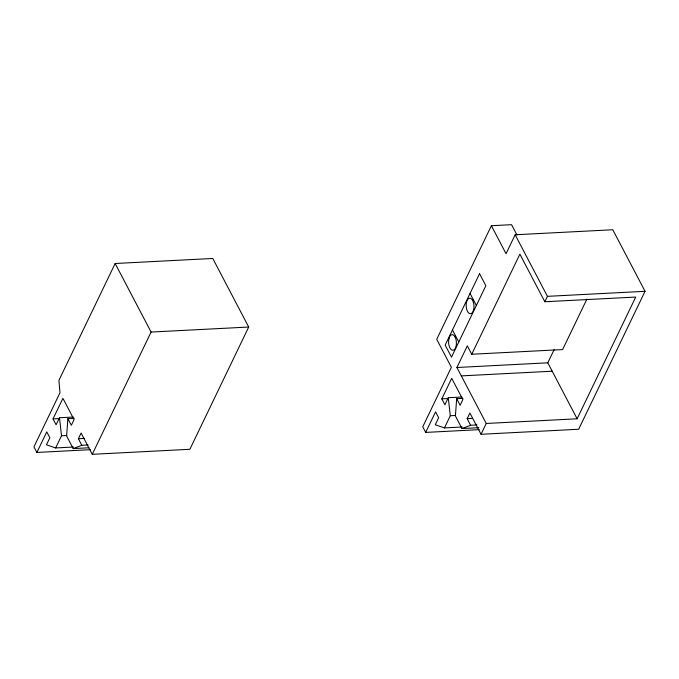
<?xml version="1.0" encoding="UTF-8"?>
<svg xmlns="http://www.w3.org/2000/svg" width="679" height="679" viewBox="0 0 679 679"><rect width="100%" height="100%" fill="white"/><g stroke="black" fill="none" stroke-linecap="round" stroke-linejoin="round"><path stroke-width="1.02" d="M74.181 418.391L67.883 418.722L66.61 435.994L73.205 448.59L88.949 447.775M462.976 398.361L456.678 398.692L455.397 415.964L462 428.551L478.788 427.685M88.117 444.983L81.82 445.305L78.374 438.727L81.107 433.049L92.251 454.319L189.874 449.286L248.718 327.032L212.773 258.47L115.158 263.503L58.92 380.35L59.981 392.751L33.95 446.85L36.887 452.443L90.417 449.685M36.887 452.443L46.775 431.886L49.856 437.76L46.469 444.796L55.653 447.945L73.493 447.028M73.137 417.042L59.489 417.746L56.102 424.782L53.021 418.901L62.918 398.344L74.062 419.614L71.329 425.292L67.883 418.722M55.653 447.945L61.509 435.774L59.489 417.746M92.251 454.319L151.094 332.056L115.158 263.503M516.957 234.942L511.576 224.681L491.384 225.725L436.716 339.313L451.374 367.314L422.737 426.819L425.674 432.413L479.204 429.654M455.108 337.064L455.626 335.978M472.677 300.542L473.195 299.464M476.904 424.944L470.606 425.275L467.16 418.697L469.893 413.019L481.046 434.28L578.661 429.255L645.05 291.308L612.781 229.748L515.157 234.773L506.05 253.708L491.384 225.725M425.674 432.413L435.57 411.856L438.642 417.729L435.264 424.765L444.439 427.914L462.28 426.998M461.924 397.011L448.276 397.716L444.898 404.752L441.817 398.87L451.705 378.313L462.857 399.583L460.124 405.261L456.678 398.692M481.046 434.28L486.249 423.467L456.916 367.5L467.33 345.857L471.727 354.251L562.611 349.575L586.928 299.057M471.727 354.251L519.893 254.175L544.83 301.748L635.714 297.062L577.133 418.782L486.249 423.467M444.439 427.914L450.304 415.743L448.276 397.716M544.83 301.748L547.435 296.341L515.157 234.773M577.133 418.782L547.8 362.815L554.14 349.643M73.205 448.59L81.82 445.305M462 428.551L470.606 425.275M547.435 296.341L645.05 291.308M151.094 332.056L248.718 327.032M456.916 367.5L547.8 362.815M461.313 375.894L552.197 371.209M53.021 418.901L59.319 418.578M441.817 398.87L448.115 398.548M61.509 435.774L66.763 435.502M450.304 415.743L455.55 415.472M78.374 438.727L84.671 438.405M467.16 418.697L472.414 418.425M470.046 293.447L476.352 305.482M452.469 329.96L458.783 341.995M479.544 273.705L445.178 345.11L451.493 357.146L485.858 285.732L479.544 273.705M466.566 301.951A7.792 3.904 87.1 0 0 470.309 313.74A7.792 3.904 87.1 0 0 473.348 302.18A7.792 3.904 87.1 0 0 466.566 301.951M448.997 338.465A7.792 3.904 87.1 0 0 452.732 350.254A7.792 3.904 87.1 0 0 455.779 338.694A7.792 3.904 87.1 0 0 448.997 338.465"/></g></svg>
